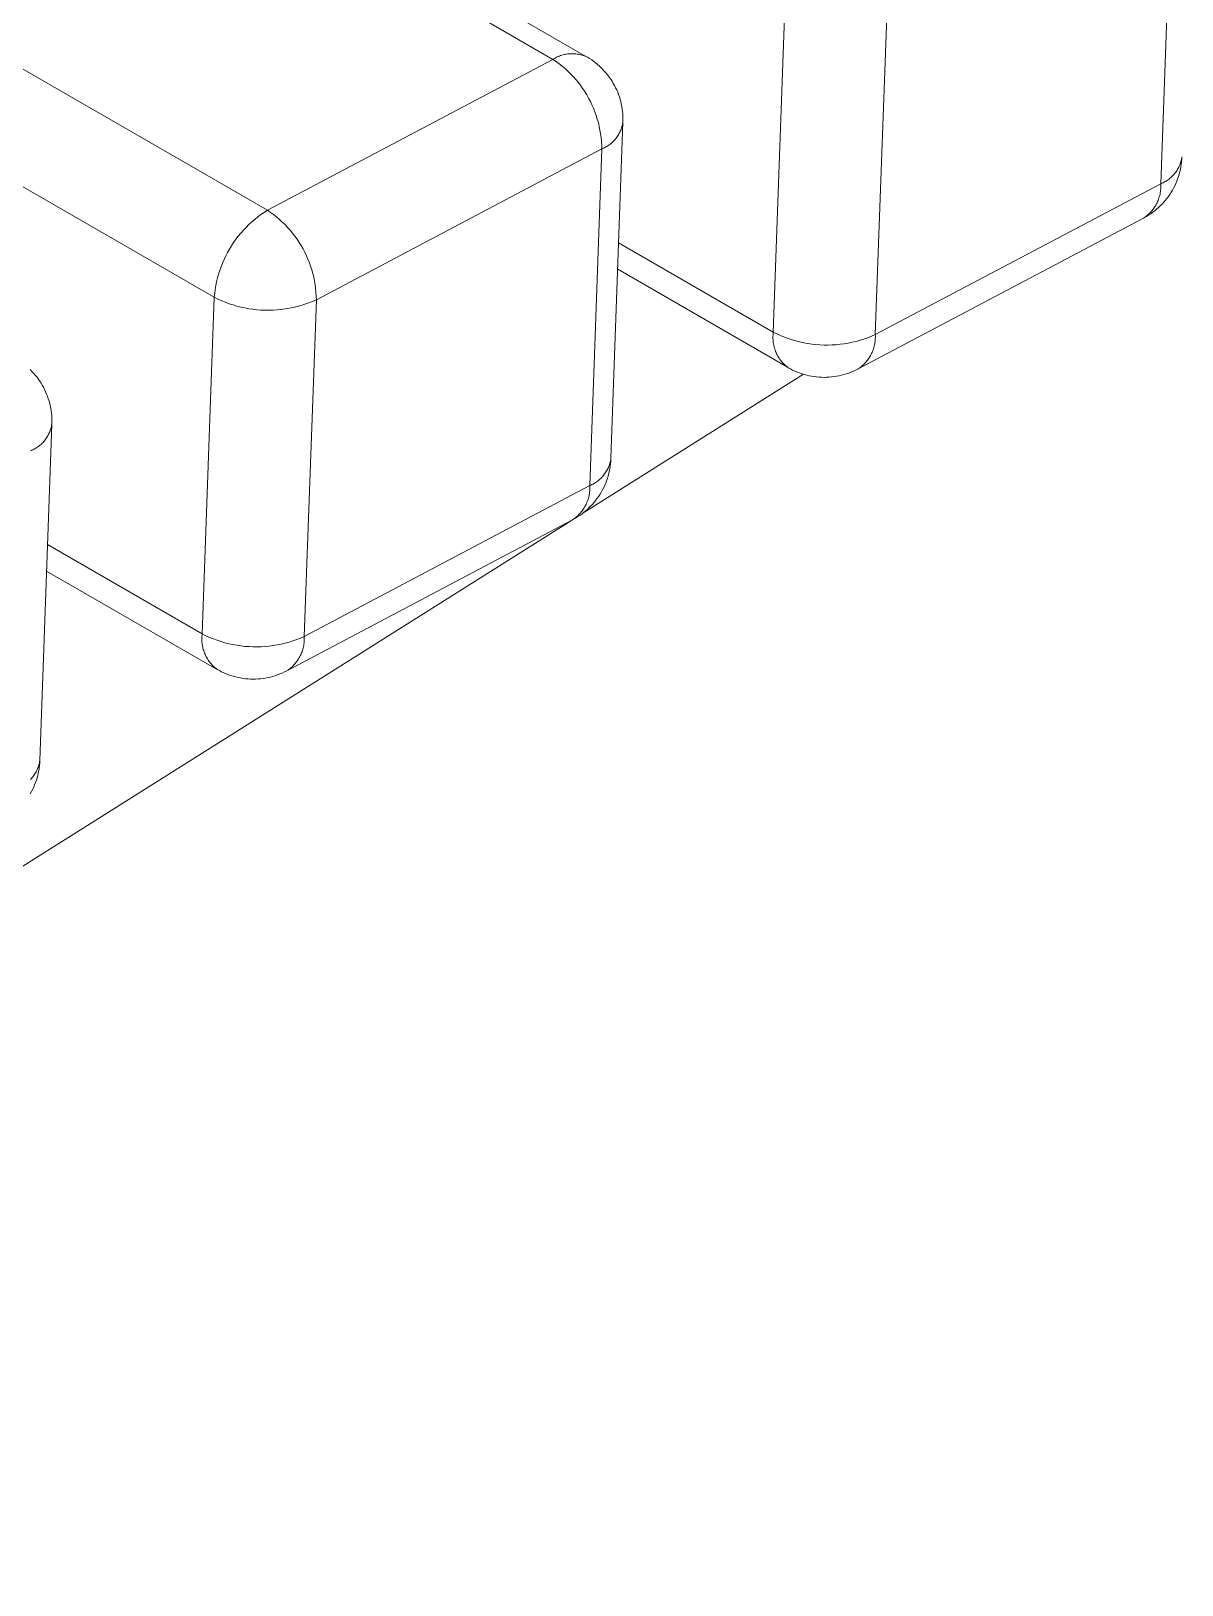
# Model space of a CAD drawing. Header units: inches. Extents: x -16 to 183, y -17 to 123.
# Drawn here: x 33.248 to 35.31, y 0.613 to 3.397 of the extents above; entities that cross this region are included whole.
import ezdxf

# ---------------------------------------------------------------- set-up
doc = ezdxf.new("R2010")
doc.units = ezdxf.units.IN
doc.layers.add('ZANO_R', color=7, linetype='Continuous', lineweight=0)

msp = doc.modelspace()

# ---------------------------------------------------------------- linework, layer by layer
at = {"layer": 'ZANO_R'}
for p, q in [((1.5147, 22.24666), (34.24334, 3.35077)), ((34.18316, 3.34614), (1.45285, 22.243)), ((0.94133, 21.97263), (33.67164, 3.07578)), ((33.57643, 2.9198), (0.84612, 21.81665)), ((35.27216, 3.12324), (35.29378, 3.72639)), ((34.57787, 2.85738), (34.59949, 3.46053)), ((34.78226, 3.45602), (34.76064, 2.85288)), ((33.67164, 3.07578), (34.18316, 3.34614)), ((34.18316, 3.34614), (34.18499, 3.3473)), ((34.18316, 3.34614), (34.18877, 3.3423)), ((34.18499, 3.3473), (34.18686, 3.34838)), ((34.18686, 3.34838), (34.18876, 3.3494)), ((34.18876, 3.3494), (34.1907, 3.35036)), ((34.18877, 3.3423), (34.19424, 3.33827)), ((34.1907, 3.35036), (34.19267, 3.35125)), ((34.19267, 3.35125), (34.19467, 3.35206)), ((34.19467, 3.35206), (34.1967, 3.35281)), ((34.1967, 3.35281), (34.19875, 3.35349)), ((34.19875, 3.35349), (34.20083, 3.3541)), ((34.20083, 3.3541), (34.20292, 3.35463)), ((34.20292, 3.35463), (34.20503, 3.35509)), ((34.20503, 3.35509), (34.20716, 3.35548)), ((34.20716, 3.35548), (34.2093, 3.35579)), ((34.2093, 3.35579), (34.21144, 3.35603)), ((34.21144, 3.35603), (34.2136, 3.3562)), ((34.2136, 3.3562), (34.21576, 3.35629)), ((34.21576, 3.35629), (34.21792, 3.3563)), ((34.21792, 3.3563), (34.22008, 3.35624)), ((34.22008, 3.35624), (34.22223, 3.35611)), ((34.22223, 3.35611), (34.22438, 3.3559)), ((34.22438, 3.3559), (34.22653, 3.35561)), ((34.22653, 3.35561), (34.22866, 3.35525)), ((34.22866, 3.35525), (34.23077, 3.35482)), ((34.23077, 3.35482), (34.23288, 3.35432)), ((34.23288, 3.35432), (34.23496, 3.35374)), ((34.23496, 3.35374), (34.23702, 3.35309)), ((34.23702, 3.35309), (34.23906, 3.35237)), ((34.23906, 3.35237), (34.24107, 3.35158)), ((34.24107, 3.35158), (34.24305, 3.35072)), ((34.24305, 3.35072), (34.245, 3.34979)), ((34.24501, 3.3498), (34.24878, 3.34748)), ((34.24878, 3.34748), (34.25248, 3.34504)), ((34.25248, 3.34504), (34.25609, 3.34247)), ((34.25609, 3.34247), (34.25961, 3.33977)), ((34.19424, 3.33827), (34.19957, 3.33405)), ((34.19957, 3.33405), (34.20474, 3.32965)), ((34.20474, 3.32965), (34.20976, 3.32506)), ((34.20976, 3.32506), (34.21462, 3.32031)), ((34.21462, 3.32031), (34.2193, 3.31539)), ((34.2193, 3.31539), (34.22382, 3.31031)), ((34.25961, 3.33977), (34.26303, 3.33696)), ((34.26303, 3.33696), (34.26636, 3.33404)), ((34.26636, 3.33404), (34.26958, 3.331)), ((34.26958, 3.331), (34.2727, 3.32785)), ((34.2727, 3.32785), (34.27571, 3.3246)), ((34.27571, 3.3246), (34.27861, 3.32124)), ((34.27861, 3.32124), (34.28138, 3.31779)), ((34.28138, 3.31779), (34.28404, 3.31425)), ((34.28404, 3.31425), (34.28658, 3.31061)), ((34.22382, 3.31031), (34.22815, 3.30507)), ((34.22815, 3.30507), (34.2323, 3.29969)), ((34.2323, 3.29969), (34.23625, 3.29416)), ((34.23625, 3.29416), (34.24002, 3.2885)), ((34.24002, 3.2885), (34.24358, 3.28271)), ((34.28658, 3.31061), (34.28899, 3.3069)), ((34.28899, 3.3069), (34.29127, 3.3031)), ((34.29127, 3.3031), (34.29342, 3.29922)), ((34.29342, 3.29922), (34.29544, 3.29528)), ((34.29544, 3.29528), (34.29732, 3.29127)), ((34.29732, 3.29127), (34.29906, 3.28719)), ((34.29906, 3.28719), (34.30066, 3.28306)), ((34.24358, 3.28271), (34.24694, 3.27681)), ((34.24694, 3.27681), (34.25009, 3.27079)), ((34.25009, 3.27079), (34.25303, 3.26466)), ((34.25303, 3.26466), (34.25575, 3.25843)), ((34.25575, 3.25843), (34.25825, 3.25211)), ((34.30066, 3.28306), (34.30211, 3.27887)), ((34.30211, 3.27887), (34.30343, 3.27464)), ((34.30343, 3.27464), (34.30459, 3.27037)), ((34.30459, 3.27037), (34.30562, 3.26606)), ((34.30562, 3.26606), (34.30649, 3.26171)), ((34.30649, 3.26171), (34.30721, 3.25734)), ((34.25825, 3.25211), (34.26054, 3.24571)), ((34.26054, 3.24571), (34.26259, 3.23924)), ((34.26259, 3.23924), (34.26442, 3.23269)), ((34.26442, 3.23269), (34.26603, 3.22609)), ((34.3085, 3.23341), (34.2869, 2.63067)), ((34.30721, 3.25734), (34.30778, 3.25295)), ((34.30796, 3.2312), (34.30756, 3.22919)), ((34.30778, 3.25295), (34.3082, 3.24854)), ((34.30828, 3.23322), (34.30796, 3.2312)), ((34.3082, 3.24854), (34.30847, 3.24411)), ((34.30854, 3.23525), (34.30828, 3.23322)), ((34.30847, 3.24411), (34.30859, 3.23968)), ((34.30859, 3.23968), (34.30856, 3.23525)), ((34.26603, 3.22609), (34.2674, 3.21943)), ((34.2674, 3.21943), (34.26853, 3.21273)), ((34.26853, 3.21273), (34.26944, 3.20599)), ((34.26944, 3.20599), (34.2701, 3.19923)), ((34.29393, 3.20203), (34.29256, 3.20052)), ((34.29525, 3.2036), (34.29393, 3.20203)), ((34.29652, 3.2052), (34.29525, 3.2036)), ((34.29774, 3.20685), (34.29652, 3.2052)), ((34.29889, 3.20854), (34.29774, 3.20685)), ((34.29999, 3.21027), (34.29889, 3.20854)), ((34.30103, 3.21203), (34.29999, 3.21027)), ((34.30201, 3.21383), (34.30103, 3.21203)), ((34.30293, 3.21566), (34.30201, 3.21383)), ((34.30379, 3.21752), (34.30293, 3.21566)), ((34.30458, 3.21941), (34.30379, 3.21752)), ((34.30531, 3.22132), (34.30458, 3.21941)), ((34.30597, 3.22326), (34.30531, 3.22132)), ((34.30657, 3.22522), (34.30597, 3.22326)), ((34.3071, 3.2272), (34.30657, 3.22522)), ((34.30756, 3.22919), (34.3071, 3.2272)), ((34.27073, 3.18566), (33.7592, 2.91529)), ((34.24911, 2.58251), (34.27073, 3.18566)), ((34.2701, 3.19923), (34.27054, 3.19245)), ((34.27054, 3.19245), (34.27073, 3.18566)), ((34.27262, 3.18644), (34.27073, 3.18566)), ((34.27448, 3.18729), (34.27262, 3.18644)), ((34.27632, 3.18821), (34.27448, 3.18729)), ((34.27812, 3.18918), (34.27632, 3.18821)), ((34.27988, 3.19022), (34.27812, 3.18918)), ((34.28161, 3.19131), (34.27988, 3.19022)), ((34.28331, 3.19246), (34.28161, 3.19131)), ((34.28496, 3.19367), (34.28331, 3.19246)), ((34.28657, 3.19494), (34.28496, 3.19367)), ((34.28814, 3.19625), (34.28657, 3.19494)), ((34.28966, 3.19763), (34.28814, 3.19625)), ((34.29113, 3.19905), (34.28966, 3.19763)), ((34.29256, 3.20052), (34.29113, 3.19905)), ((35.30117, 3.14751), (35.3, 3.14573)), ((35.30228, 3.14934), (35.30117, 3.14751)), ((35.30332, 3.15121), (35.30228, 3.14934)), ((35.30429, 3.15311), (35.30332, 3.15121)), ((35.3052, 3.15504), (35.30429, 3.15311)), ((35.30604, 3.157), (35.3052, 3.15504)), ((35.30681, 3.159), (35.30604, 3.157)), ((35.30716, 3.14895), (35.30616, 3.14462)), ((35.30751, 3.16101), (35.30681, 3.159)), ((35.30802, 3.15331), (35.30716, 3.14895)), ((35.30814, 3.16305), (35.30751, 3.16101)), ((35.30873, 3.15771), (35.30802, 3.15331)), ((35.3087, 3.16511), (35.30814, 3.16305)), ((35.30919, 3.16719), (35.3087, 3.16511)), ((35.30928, 3.16212), (35.30873, 3.15771)), ((35.30961, 3.16929), (35.30919, 3.16719)), ((35.30968, 3.16655), (35.30928, 3.16212)), ((35.30995, 3.1714), (35.30961, 3.16929)), ((35.30993, 3.171), (35.30968, 3.16655)), ((34.76064, 2.85288), (35.27216, 3.12324)), ((35.27413, 3.12408), (35.27216, 3.12324)), ((35.27216, 3.12324), (35.27226, 3.12091)), ((35.27227, 3.11857), (35.27221, 3.11624)), ((35.27226, 3.12091), (35.27227, 3.11857)), ((35.27606, 3.12498), (35.27413, 3.12408)), ((35.27797, 3.12595), (35.27606, 3.12498)), ((35.27984, 3.12698), (35.27797, 3.12595)), ((35.28167, 3.12808), (35.27984, 3.12698)), ((35.28346, 3.12924), (35.28167, 3.12808)), ((35.28521, 3.13046), (35.28346, 3.12924)), ((35.28692, 3.13175), (35.28521, 3.13046)), ((35.28858, 3.13309), (35.28692, 3.13175)), ((35.2902, 3.13449), (35.28858, 3.13309)), ((35.29176, 3.13594), (35.2902, 3.13449)), ((35.29327, 3.13745), (35.29176, 3.13594)), ((35.29473, 3.13901), (35.29327, 3.13745)), ((35.29614, 3.14062), (35.29473, 3.13901)), ((35.29705, 3.11957), (35.29504, 3.1156)), ((35.29749, 3.14228), (35.29614, 3.14062)), ((35.29893, 3.1236), (35.29705, 3.11957)), ((35.29877, 3.14398), (35.29749, 3.14228)), ((35.3, 3.14573), (35.29877, 3.14398)), ((35.30066, 3.1277), (35.29893, 3.1236)), ((35.30225, 3.13186), (35.30066, 3.1277)), ((35.3037, 3.13606), (35.30225, 3.13186)), ((35.305, 3.14032), (35.3037, 3.13606)), ((35.30616, 3.14462), (35.305, 3.14032)), ((35.26635, 3.09136), (35.26536, 3.08924)), ((35.26726, 3.09351), (35.26635, 3.09136)), ((35.2681, 3.09569), (35.26726, 3.09351)), ((35.26887, 3.0979), (35.2681, 3.09569)), ((35.26956, 3.10013), (35.26887, 3.0979)), ((35.27017, 3.10239), (35.26956, 3.10013)), ((35.2707, 3.10466), (35.27017, 3.10239)), ((35.27116, 3.10695), (35.2707, 3.10466)), ((35.27154, 3.10926), (35.27116, 3.10695)), ((35.27184, 3.11158), (35.27154, 3.10926)), ((35.27207, 3.1139), (35.27184, 3.11158)), ((35.27221, 3.11624), (35.27207, 3.1139)), ((35.28022, 3.09345), (35.27732, 3.09008)), ((35.28301, 3.09692), (35.28022, 3.09345)), ((35.28567, 3.10049), (35.28301, 3.09692)), ((35.28821, 3.10414), (35.28567, 3.10049)), ((35.29061, 3.10788), (35.28821, 3.10414)), ((35.29289, 3.1117), (35.29061, 3.10788)), ((35.29504, 3.1156), (35.29289, 3.1117)), ((33.64883, 3.05941), (33.65431, 3.0638)), ((33.65431, 3.0638), (33.65995, 3.06799)), ((33.65995, 3.06799), (33.66573, 3.07199)), ((33.66573, 3.07199), (33.67164, 3.07578)), ((33.67164, 3.07578), (33.67725, 3.07194)), ((33.67725, 3.07194), (33.68272, 3.06791)), ((33.68272, 3.06791), (33.68804, 3.06368)), ((33.68804, 3.06368), (33.69322, 3.05928)), ((35.24283, 3.06288), (35.24089, 3.06158)), ((35.24653, 3.06473), (35.24266, 3.06253)), ((35.24472, 3.06425), (35.24283, 3.06288)), ((35.24657, 3.06568), (35.24472, 3.06425)), ((35.25032, 3.06706), (35.24653, 3.06473)), ((35.24837, 3.06718), (35.24657, 3.06568)), ((35.25011, 3.06873), (35.24837, 3.06718)), ((35.25181, 3.07034), (35.25011, 3.06873)), ((35.25403, 3.06952), (35.25032, 3.06706)), ((35.25344, 3.07201), (35.25181, 3.07034)), ((35.25502, 3.07374), (35.25344, 3.07201)), ((35.25765, 3.0721), (35.25403, 3.06952)), ((35.25654, 3.07551), (35.25502, 3.07374)), ((35.258, 3.07734), (35.25654, 3.07551)), ((35.26118, 3.07481), (35.25765, 3.0721)), ((35.25939, 3.07921), (35.258, 3.07734)), ((35.26072, 3.08114), (35.25939, 3.07921)), ((35.26198, 3.0831), (35.26072, 3.08114)), ((35.26462, 3.07764), (35.26118, 3.07481)), ((35.26318, 3.08511), (35.26198, 3.0831)), ((35.26431, 3.08716), (35.26318, 3.08511)), ((35.26536, 3.08924), (35.26431, 3.08716)), ((35.26795, 3.08058), (35.26462, 3.07764)), ((35.27118, 3.08364), (35.26795, 3.08058)), ((35.27431, 3.0868), (35.27118, 3.08364)), ((35.27732, 3.09008), (35.27431, 3.0868)), ((33.62387, 3.03477), (33.62851, 3.04004)), ((33.62851, 3.04004), (33.63334, 3.04514)), ((33.63334, 3.04514), (33.63833, 3.05008)), ((33.63833, 3.05008), (33.6435, 3.05484)), ((33.6435, 3.05484), (33.64883, 3.05941)), ((33.69322, 3.05928), (33.69824, 3.0547)), ((33.69824, 3.0547), (33.70309, 3.04994)), ((33.70309, 3.04994), (33.70778, 3.04502)), ((33.70778, 3.04502), (33.71229, 3.03994)), ((33.71229, 3.03994), (33.71662, 3.0347)), ((35.24089, 3.06158), (34.72963, 2.79135)), ((33.60356, 3.00617), (33.60722, 3.01217)), ((33.60722, 3.01217), (33.61108, 3.01803)), ((33.61108, 3.01803), (33.61515, 3.02376)), ((33.61515, 3.02376), (33.61941, 3.02934)), ((33.61941, 3.02934), (33.62387, 3.03477)), ((33.71662, 3.0347), (33.72077, 3.02932)), ((33.72077, 3.02932), (33.72473, 3.0238)), ((33.72473, 3.0238), (33.72849, 3.01814)), ((33.72849, 3.01814), (33.73205, 3.01235)), ((33.73205, 3.01235), (33.73541, 3.00644)), ((34.30076, 3.01737), (34.57787, 2.85738)), ((33.5885, 2.97449), (33.59107, 2.98103)), ((33.59107, 2.98103), (33.59386, 2.98747)), ((33.59386, 2.98747), (33.59688, 2.99382)), ((33.59688, 2.99382), (33.60011, 3.00005)), ((33.60011, 3.00005), (33.60356, 3.00617)), ((33.73541, 3.00644), (33.73856, 3.00042)), ((33.73856, 3.00042), (33.7415, 2.99429)), ((33.7415, 2.99429), (33.74422, 2.98807)), ((33.74422, 2.98807), (33.74673, 2.98175)), ((33.74673, 2.98175), (33.74901, 2.97535)), ((33.58056, 2.94756), (33.58219, 2.9544)), ((33.58219, 2.9544), (33.58406, 2.96117)), ((33.58406, 2.96117), (33.58617, 2.96787)), ((33.58617, 2.96787), (33.5885, 2.97449)), ((33.74901, 2.97535), (33.75107, 2.96887)), ((33.75107, 2.96887), (33.7529, 2.96233)), ((33.7529, 2.96233), (33.7545, 2.95572)), ((33.7545, 2.95572), (33.75587, 2.94906)), ((34.60351, 2.7943), (34.29906, 2.97007)), ((33.57643, 2.9198), (33.5771, 2.92679)), ((33.5771, 2.92679), (33.57801, 2.93375)), ((33.57801, 2.93375), (33.57917, 2.94068)), ((33.57917, 2.94068), (33.58056, 2.94756)), ((33.75587, 2.94906), (33.75701, 2.94236)), ((33.75701, 2.94236), (33.75791, 2.93563)), ((33.75791, 2.93563), (33.75858, 2.92887)), ((33.75858, 2.92887), (33.75901, 2.92208)), ((33.55481, 2.31665), (33.57643, 2.9198)), ((33.58296, 2.91658), (33.57643, 2.9198)), ((33.5896, 2.9136), (33.58296, 2.91658)), ((33.59633, 2.91084), (33.5896, 2.9136)), ((33.60315, 2.90833), (33.59633, 2.91084)), ((33.61006, 2.90605), (33.60315, 2.90833)), ((33.61704, 2.90401), (33.61006, 2.90605)), ((33.62409, 2.90221), (33.61704, 2.90401)), ((33.6312, 2.90066), (33.62409, 2.90221)), ((33.63836, 2.89935), (33.6312, 2.90066)), ((33.64555, 2.89829), (33.63836, 2.89935)), ((33.65278, 2.89749), (33.64555, 2.89829)), ((33.66004, 2.89693), (33.65278, 2.89749)), ((33.6673, 2.89662), (33.66004, 2.89693)), ((33.67458, 2.89657), (33.6673, 2.89662)), ((33.68185, 2.89677), (33.67458, 2.89657)), ((33.68911, 2.89722), (33.68185, 2.89677)), ((33.69635, 2.89792), (33.68911, 2.89722)), ((33.70356, 2.89887), (33.69635, 2.89792)), ((33.71074, 2.90007), (33.70356, 2.89887)), ((33.71787, 2.90152), (33.71074, 2.90007)), ((33.72494, 2.90321), (33.71787, 2.90152)), ((33.73195, 2.90515), (33.72494, 2.90321)), ((33.73889, 2.90733), (33.73195, 2.90515)), ((33.7592, 2.91529), (33.73758, 2.31215)), ((33.74575, 2.90975), (33.73889, 2.90733)), ((33.75253, 2.9124), (33.74575, 2.90975)), ((33.7592, 2.91529), (33.75253, 2.9124)), ((33.75901, 2.92208), (33.7592, 2.91529)), ((34.5772, 2.84806), (34.57724, 2.8504)), ((34.57723, 2.84572), (34.5772, 2.84806)), ((34.57735, 2.84339), (34.57723, 2.84572)), ((34.57724, 2.8504), (34.57737, 2.85273)), ((34.57754, 2.84105), (34.57735, 2.84339)), ((34.57737, 2.85273), (34.57758, 2.85506)), ((34.57782, 2.83873), (34.57754, 2.84105)), ((34.57758, 2.85506), (34.57787, 2.85738)), ((34.58439, 2.85417), (34.57787, 2.85738)), ((34.59103, 2.85119), (34.58439, 2.85417)), ((34.59776, 2.84843), (34.59103, 2.85119)), ((34.60458, 2.84592), (34.59776, 2.84843)), ((34.61149, 2.84363), (34.60458, 2.84592)), ((34.61848, 2.84159), (34.61149, 2.84363)), ((34.62552, 2.8398), (34.61848, 2.84159)), ((34.72637, 2.8408), (34.7193, 2.83911)), ((34.73338, 2.84274), (34.72637, 2.8408)), ((34.74032, 2.84492), (34.73338, 2.84274)), ((34.74719, 2.84734), (34.74032, 2.84492)), ((34.75396, 2.84999), (34.74719, 2.84734)), ((34.76064, 2.85288), (34.75396, 2.84999)), ((34.76031, 2.84126), (34.76002, 2.83895)), ((34.76054, 2.84358), (34.76031, 2.84126)), ((34.76068, 2.8459), (34.76054, 2.84358)), ((34.76064, 2.85288), (34.76073, 2.85055)), ((34.76074, 2.84823), (34.76068, 2.8459)), ((34.76073, 2.85055), (34.76074, 2.84823)), ((34.57818, 2.83642), (34.57782, 2.83873)), ((34.57862, 2.83412), (34.57818, 2.83642)), ((34.57914, 2.83184), (34.57862, 2.83412)), ((34.57973, 2.82958), (34.57914, 2.83184)), ((34.58041, 2.82734), (34.57973, 2.82958)), ((34.58116, 2.82513), (34.58041, 2.82734)), ((34.58199, 2.82294), (34.58116, 2.82513)), ((34.58289, 2.82078), (34.58199, 2.82294)), ((34.58387, 2.81866), (34.58289, 2.82078)), ((34.58492, 2.81657), (34.58387, 2.81866)), ((34.58605, 2.81452), (34.58492, 2.81657)), ((34.58724, 2.81251), (34.58605, 2.81452)), ((34.58851, 2.81054), (34.58724, 2.81251)), ((34.63263, 2.83824), (34.62552, 2.8398)), ((34.63979, 2.83694), (34.63263, 2.83824)), ((34.64698, 2.83588), (34.63979, 2.83694)), ((34.65421, 2.83508), (34.64698, 2.83588)), ((34.66147, 2.83452), (34.65421, 2.83508)), ((34.66874, 2.83421), (34.66147, 2.83452)), ((34.67601, 2.83416), (34.66874, 2.83421)), ((34.68328, 2.83436), (34.67601, 2.83416)), ((34.69054, 2.83481), (34.68328, 2.83436)), ((34.69778, 2.83551), (34.69054, 2.83481)), ((34.70499, 2.83646), (34.69778, 2.83551)), ((34.71217, 2.83766), (34.70499, 2.83646)), ((34.7193, 2.83911), (34.71217, 2.83766)), ((34.75054, 2.81288), (34.74929, 2.81092)), ((34.75173, 2.81489), (34.75054, 2.81288)), ((34.75284, 2.81693), (34.75173, 2.81489)), ((34.75389, 2.81901), (34.75284, 2.81693)), ((34.75487, 2.82112), (34.75389, 2.81901)), ((34.75577, 2.82326), (34.75487, 2.82112)), ((34.7566, 2.82544), (34.75577, 2.82326)), ((34.75736, 2.82764), (34.7566, 2.82544)), ((34.75804, 2.82986), (34.75736, 2.82764)), ((34.75865, 2.83211), (34.75804, 2.82986)), ((34.75918, 2.83437), (34.75865, 2.83211)), ((34.75964, 2.83666), (34.75918, 2.83437)), ((34.76002, 2.83895), (34.75964, 2.83666)), ((33.24653, 2.79027), (33.24965, 2.78712)), ((33.24965, 2.78712), (33.25266, 2.78387)), ((34.58984, 2.80861), (34.58851, 2.81054)), ((34.59123, 2.80674), (34.58984, 2.80861)), ((34.59269, 2.80491), (34.59123, 2.80674)), ((34.59422, 2.80314), (34.59269, 2.80491)), ((34.5958, 2.80142), (34.59422, 2.80314)), ((34.59744, 2.79975), (34.5958, 2.80142)), ((34.59914, 2.79814), (34.59744, 2.79975)), ((34.6009, 2.7966), (34.59914, 2.79814)), ((34.60271, 2.79511), (34.6009, 2.7966)), ((34.60456, 2.79369), (34.60271, 2.79511)), ((34.60849, 2.79151), (34.60456, 2.79369)), ((34.61249, 2.78947), (34.60849, 2.79151)), ((34.61656, 2.78757), (34.61249, 2.78947)), ((34.6207, 2.78582), (34.61656, 2.78757)), ((34.62489, 2.7842), (34.6207, 2.78582)), ((34.71713, 2.78558), (34.71293, 2.78398)), ((34.72127, 2.78731), (34.71713, 2.78558)), ((34.72535, 2.78919), (34.72127, 2.78731)), ((34.72936, 2.79121), (34.72535, 2.78919)), ((34.73155, 2.79266), (34.72963, 2.79135)), ((34.73343, 2.79404), (34.73155, 2.79266)), ((34.73526, 2.79547), (34.73343, 2.79404)), ((34.73705, 2.79697), (34.73526, 2.79547)), ((34.73878, 2.79852), (34.73705, 2.79697)), ((34.74045, 2.80014), (34.73878, 2.79852)), ((34.74208, 2.80181), (34.74045, 2.80014)), ((34.74364, 2.80353), (34.74208, 2.80181)), ((34.74514, 2.80531), (34.74364, 2.80353)), ((34.74659, 2.80713), (34.74514, 2.80531)), ((34.74797, 2.809), (34.74659, 2.80713)), ((34.74929, 2.81092), (34.74797, 2.809)), ((33.25266, 2.78387), (33.25555, 2.78051)), ((33.25555, 2.78051), (33.25833, 2.77706)), ((33.25833, 2.77706), (33.26099, 2.77352)), ((33.26099, 2.77352), (33.26353, 2.76988)), ((33.26353, 2.76988), (33.26594, 2.76617)), ((33.26594, 2.76617), (33.26822, 2.76237)), ((33.26822, 2.76237), (33.27037, 2.75849)), ((33.27037, 2.75849), (33.27238, 2.75455)), ((34.63182, 2.78189), (34.23651, 2.53281)), ((34.62913, 2.78274), (34.62489, 2.7842)), ((34.63343, 2.78142), (34.62913, 2.78274)), ((34.63777, 2.78025), (34.63343, 2.78142)), ((34.64214, 2.77923), (34.63777, 2.78025)), ((34.64655, 2.77837), (34.64214, 2.77923)), ((34.65098, 2.77766), (34.64655, 2.77837)), ((34.65544, 2.7771), (34.65098, 2.77766)), ((34.65991, 2.7767), (34.65544, 2.7771)), ((34.6644, 2.77646), (34.65991, 2.7767)), ((34.66889, 2.77637), (34.6644, 2.77646)), ((34.67338, 2.77644), (34.66889, 2.77637)), ((34.67787, 2.77666), (34.67338, 2.77644)), ((34.68234, 2.77704), (34.67787, 2.77666)), ((34.6868, 2.77757), (34.68234, 2.77704)), ((34.69124, 2.77826), (34.6868, 2.77757)), ((34.69565, 2.7791), (34.69124, 2.77826)), ((34.70003, 2.7801), (34.69565, 2.7791)), ((34.70438, 2.78124), (34.70003, 2.7801)), ((34.70868, 2.78254), (34.70438, 2.78124)), ((34.71293, 2.78398), (34.70868, 2.78254)), ((33.27238, 2.75455), (33.27426, 2.75053)), ((33.27426, 2.75053), (33.276, 2.74646)), ((33.276, 2.74646), (33.2776, 2.74233)), ((33.2776, 2.74233), (33.27906, 2.73814)), ((33.27906, 2.73814), (33.28038, 2.73391)), ((33.28038, 2.73391), (33.28154, 2.72964)), ((33.28154, 2.72964), (33.28256, 2.72533)), ((33.28256, 2.72533), (33.28344, 2.72098)), ((33.28344, 2.72098), (33.28416, 2.71661)), ((33.28416, 2.71661), (33.28473, 2.71222)), ((33.28473, 2.71222), (33.28515, 2.70781)), ((33.28515, 2.70781), (33.28542, 2.70338)), ((33.28542, 2.70338), (33.28554, 2.69895)), ((33.28545, 2.69268), (33.26384, 2.08994)), ((33.27896, 2.6731), (33.27798, 2.6713)), ((33.27988, 2.67493), (33.27896, 2.6731)), ((33.28074, 2.67679), (33.27988, 2.67493)), ((33.28153, 2.67868), (33.28074, 2.67679)), ((33.28226, 2.68059), (33.28153, 2.67868)), ((33.28292, 2.68253), (33.28226, 2.68059)), ((33.28352, 2.68449), (33.28292, 2.68253)), ((33.28405, 2.68647), (33.28352, 2.68449)), ((33.28451, 2.68846), (33.28405, 2.68647)), ((33.2849, 2.69047), (33.28451, 2.68846)), ((33.28523, 2.69249), (33.2849, 2.69047)), ((33.28549, 2.69452), (33.28523, 2.69249)), ((33.28554, 2.69895), (33.28551, 2.69452)), ((33.24957, 2.64571), (33.24768, 2.64493)), ((33.25143, 2.64656), (33.24957, 2.64571)), ((33.25326, 2.64748), (33.25143, 2.64656)), ((33.25506, 2.64845), (33.25326, 2.64748)), ((33.25683, 2.64949), (33.25506, 2.64845)), ((33.25856, 2.65058), (33.25683, 2.64949)), ((33.26025, 2.65173), (33.25856, 2.65058)), ((33.26191, 2.65294), (33.26025, 2.65173)), ((33.26352, 2.65421), (33.26191, 2.65294)), ((33.26508, 2.65552), (33.26352, 2.65421)), ((33.26661, 2.65689), (33.26508, 2.65552)), ((33.26808, 2.65832), (33.26661, 2.65689)), ((33.26951, 2.65979), (33.26808, 2.65832)), ((33.27088, 2.6613), (33.26951, 2.65979)), ((33.2722, 2.66287), (33.27088, 2.6613)), ((33.27347, 2.66447), (33.2722, 2.66287)), ((33.27468, 2.66612), (33.27347, 2.66447)), ((33.27584, 2.66781), (33.27468, 2.66612)), ((33.27694, 2.66954), (33.27584, 2.66781)), ((33.27798, 2.6713), (33.27694, 2.66954)), ((34.28376, 2.61827), (34.28299, 2.61627)), ((34.28446, 2.62028), (34.28376, 2.61827)), ((34.28509, 2.62232), (34.28446, 2.62028)), ((34.28565, 2.62438), (34.28509, 2.62232)), ((34.28614, 2.62646), (34.28565, 2.62438)), ((34.28623, 2.62139), (34.28567, 2.61698)), ((34.28655, 2.62856), (34.28614, 2.62646)), ((34.28663, 2.62582), (34.28623, 2.62139)), ((34.2869, 2.63067), (34.28655, 2.62856)), ((34.28688, 2.63026), (34.28663, 2.62582)), ((34.26216, 2.58973), (34.26041, 2.58851)), ((34.26387, 2.59102), (34.26216, 2.58973)), ((34.26553, 2.59236), (34.26387, 2.59102)), ((34.26714, 2.59376), (34.26553, 2.59236)), ((34.26871, 2.59521), (34.26714, 2.59376)), ((34.27022, 2.59672), (34.26871, 2.59521)), ((34.27168, 2.59828), (34.27022, 2.59672)), ((34.27309, 2.59989), (34.27168, 2.59828)), ((34.27443, 2.60154), (34.27309, 2.59989)), ((34.27572, 2.60325), (34.27443, 2.60154)), ((34.27695, 2.60499), (34.27572, 2.60325)), ((34.27812, 2.60678), (34.27695, 2.60499)), ((34.2792, 2.59113), (34.27761, 2.58697)), ((34.27922, 2.60861), (34.27812, 2.60678)), ((34.28065, 2.59533), (34.2792, 2.59113)), ((34.28026, 2.61048), (34.27922, 2.60861)), ((34.28124, 2.61238), (34.28026, 2.61048)), ((34.28195, 2.59959), (34.28065, 2.59533)), ((34.28215, 2.61431), (34.28124, 2.61238)), ((34.28311, 2.60388), (34.28195, 2.59959)), ((34.28299, 2.61627), (34.28215, 2.61431)), ((34.28411, 2.60822), (34.28311, 2.60388)), ((34.28497, 2.61258), (34.28411, 2.60822)), ((34.28567, 2.61698), (34.28497, 2.61258)), ((33.73758, 2.31215), (34.24911, 2.58251)), ((34.24723, 2.56184), (34.24663, 2.5596)), ((34.24775, 2.56409), (34.24723, 2.56184)), ((34.24819, 2.56637), (34.24775, 2.56409)), ((34.24856, 2.56865), (34.24819, 2.56637)), ((34.24885, 2.57095), (34.24856, 2.56865)), ((34.24906, 2.57326), (34.24885, 2.57095)), ((34.24919, 2.57557), (34.24906, 2.57326)), ((34.25108, 2.58335), (34.24911, 2.58251)), ((34.24911, 2.58251), (34.24922, 2.5802)), ((34.24924, 2.57788), (34.24919, 2.57557)), ((34.24922, 2.5802), (34.24924, 2.57788)), ((34.25301, 2.58425), (34.25108, 2.58335)), ((34.25492, 2.58522), (34.25301, 2.58425)), ((34.25679, 2.58625), (34.25492, 2.58522)), ((34.25862, 2.58735), (34.25679, 2.58625)), ((34.26041, 2.58851), (34.25862, 2.58735)), ((34.26515, 2.56341), (34.26262, 2.55976)), ((34.26756, 2.56715), (34.26515, 2.56341)), ((34.26984, 2.57097), (34.26756, 2.56715)), ((34.27199, 2.57487), (34.26984, 2.57097)), ((34.274, 2.57884), (34.27199, 2.57487)), ((34.27587, 2.58287), (34.274, 2.57884)), ((34.27761, 2.58697), (34.27587, 2.58287)), ((34.2338, 2.53516), (34.2323, 2.5334)), ((34.23524, 2.53698), (34.2338, 2.53516)), ((34.23813, 2.53408), (34.2346, 2.53137)), ((34.23662, 2.53884), (34.23524, 2.53698)), ((34.23793, 2.54075), (34.23662, 2.53884)), ((34.23918, 2.5427), (34.23793, 2.54075)), ((34.24157, 2.53691), (34.23813, 2.53408)), ((34.24036, 2.54469), (34.23918, 2.5427)), ((34.24147, 2.54672), (34.24036, 2.54469)), ((34.24251, 2.54879), (34.24147, 2.54672)), ((34.2449, 2.53985), (34.24157, 2.53691)), ((34.24348, 2.55089), (34.24251, 2.54879)), ((34.24438, 2.55303), (34.24348, 2.55089)), ((34.2452, 2.55519), (34.24438, 2.55303)), ((34.24813, 2.54291), (34.2449, 2.53985)), ((34.24595, 2.55738), (34.2452, 2.55519)), ((34.24663, 2.5596), (34.24595, 2.55738)), ((34.25126, 2.54607), (34.24813, 2.54291)), ((34.25427, 2.54935), (34.25126, 2.54607)), ((34.25717, 2.55272), (34.25427, 2.54935)), ((34.25996, 2.55619), (34.25717, 2.55272)), ((34.26262, 2.55976), (34.25996, 2.55619)), ((34.21635, 2.52011), (28.79436, -0.8962)), ((34.21784, 2.52085), (33.70658, 2.25062)), ((34.21831, 2.52133), (34.21635, 2.52011)), ((34.22024, 2.52263), (34.21831, 2.52133)), ((34.22348, 2.524), (34.21961, 2.5218)), ((34.22211, 2.52399), (34.22024, 2.52263)), ((34.22394, 2.52541), (34.22211, 2.52399)), ((34.22727, 2.52633), (34.22348, 2.524)), ((34.22572, 2.52689), (34.22394, 2.52541)), ((34.22745, 2.52843), (34.22572, 2.52689)), ((34.23098, 2.52879), (34.22727, 2.52633)), ((34.22912, 2.53003), (34.22745, 2.52843)), ((34.23074, 2.53169), (34.22912, 2.53003)), ((34.2323, 2.5334), (34.23074, 2.53169)), ((34.2346, 2.53137), (34.23098, 2.52879)), ((33.27771, 2.47664), (33.55481, 2.31665)), ((33.58045, 2.25357), (33.27601, 2.42934)), ((33.55419, 2.30967), (33.55432, 2.312)), ((33.55432, 2.312), (33.55453, 2.31433)), ((33.55453, 2.31433), (33.55481, 2.31665)), ((33.56134, 2.31344), (33.55481, 2.31665)), ((33.56798, 2.31046), (33.56134, 2.31344)), ((33.73758, 2.31215), (33.73091, 2.30926)), ((33.73758, 2.31215), (33.73768, 2.30982)), ((33.55414, 2.30733), (33.55419, 2.30967)), ((33.55418, 2.30499), (33.55414, 2.30733)), ((33.5543, 2.30265), (33.55418, 2.30499)), ((33.55449, 2.30032), (33.5543, 2.30265)), ((33.55477, 2.298), (33.55449, 2.30032)), ((33.55513, 2.29569), (33.55477, 2.298)), ((33.55557, 2.29339), (33.55513, 2.29569)), ((33.55609, 2.29111), (33.55557, 2.29339)), ((33.55668, 2.28885), (33.55609, 2.29111)), ((33.55736, 2.28661), (33.55668, 2.28885)), ((33.55811, 2.2844), (33.55736, 2.28661)), ((33.55894, 2.28221), (33.55811, 2.2844)), ((33.57471, 2.3077), (33.56798, 2.31046)), ((33.58153, 2.30519), (33.57471, 2.3077)), ((33.58844, 2.3029), (33.58153, 2.30519)), ((33.59542, 2.30086), (33.58844, 2.3029)), ((33.60247, 2.29907), (33.59542, 2.30086)), ((33.60958, 2.29751), (33.60247, 2.29907)), ((33.61674, 2.29621), (33.60958, 2.29751)), ((33.62393, 2.29515), (33.61674, 2.29621)), ((33.63116, 2.29434), (33.62393, 2.29515)), ((33.63842, 2.29379), (33.63116, 2.29434)), ((33.64568, 2.29348), (33.63842, 2.29379)), ((33.65296, 2.29343), (33.64568, 2.29348)), ((33.66023, 2.29363), (33.65296, 2.29343)), ((33.66749, 2.29408), (33.66023, 2.29363)), ((33.67473, 2.29478), (33.66749, 2.29408)), ((33.68194, 2.29573), (33.67473, 2.29478)), ((33.68912, 2.29693), (33.68194, 2.29573)), ((33.69625, 2.29838), (33.68912, 2.29693)), ((33.70332, 2.30007), (33.69625, 2.29838)), ((33.71033, 2.30201), (33.70332, 2.30007)), ((33.71727, 2.30419), (33.71033, 2.30201)), ((33.72413, 2.30661), (33.71727, 2.30419)), ((33.73091, 2.30926), (33.72413, 2.30661)), ((33.73355, 2.28471), (33.73272, 2.28253)), ((33.73431, 2.28691), (33.73355, 2.28471)), ((33.73499, 2.28913), (33.73431, 2.28691)), ((33.7356, 2.29138), (33.73499, 2.28913)), ((33.73613, 2.29364), (33.7356, 2.29138)), ((33.73659, 2.29593), (33.73613, 2.29364)), ((33.73696, 2.29822), (33.73659, 2.29593)), ((33.73726, 2.30053), (33.73696, 2.29822)), ((33.73748, 2.30285), (33.73726, 2.30053)), ((33.73763, 2.30517), (33.73748, 2.30285)), ((33.73769, 2.3075), (33.73763, 2.30517)), ((33.73768, 2.30982), (33.73769, 2.3075)), ((33.55984, 2.28005), (33.55894, 2.28221)), ((33.56082, 2.27793), (33.55984, 2.28005)), ((33.56187, 2.27584), (33.56082, 2.27793)), ((33.563, 2.27379), (33.56187, 2.27584)), ((33.56419, 2.27178), (33.563, 2.27379)), ((33.56545, 2.26981), (33.56419, 2.27178)), ((33.56678, 2.26788), (33.56545, 2.26981)), ((33.56818, 2.26601), (33.56678, 2.26788)), ((33.56964, 2.26418), (33.56818, 2.26601)), ((33.57117, 2.26241), (33.56964, 2.26418)), ((33.57275, 2.26069), (33.57117, 2.26241)), ((33.57439, 2.25902), (33.57275, 2.26069)), ((33.57609, 2.25741), (33.57439, 2.25902)), ((33.57785, 2.25587), (33.57609, 2.25741)), ((33.57965, 2.25438), (33.57785, 2.25587)), ((33.71399, 2.25624), (33.71221, 2.25474)), ((33.71572, 2.25779), (33.71399, 2.25624)), ((33.7174, 2.25941), (33.71572, 2.25779)), ((33.71902, 2.26108), (33.7174, 2.25941)), ((33.72059, 2.2628), (33.71902, 2.26108)), ((33.72209, 2.26457), (33.72059, 2.2628)), ((33.72354, 2.2664), (33.72209, 2.26457)), ((33.72492, 2.26827), (33.72354, 2.2664)), ((33.72624, 2.27019), (33.72492, 2.26827)), ((33.72749, 2.27215), (33.72624, 2.27019)), ((33.72867, 2.27416), (33.72749, 2.27215)), ((33.72979, 2.2762), (33.72867, 2.27416)), ((33.73084, 2.27828), (33.72979, 2.2762)), ((33.73182, 2.28039), (33.73084, 2.27828)), ((33.73272, 2.28253), (33.73182, 2.28039)), ((33.58151, 2.25296), (33.57965, 2.25438)), ((33.58544, 2.25078), (33.58151, 2.25296)), ((33.58944, 2.24874), (33.58544, 2.25078)), ((33.59351, 2.24684), (33.58944, 2.24874)), ((33.59764, 2.24509), (33.59351, 2.24684)), ((33.60184, 2.24347), (33.59764, 2.24509)), ((33.60608, 2.24201), (33.60184, 2.24347)), ((33.61038, 2.24069), (33.60608, 2.24201)), ((33.61471, 2.23952), (33.61038, 2.24069)), ((33.61909, 2.2385), (33.61471, 2.23952)), ((33.6235, 2.23764), (33.61909, 2.2385)), ((33.62793, 2.23693), (33.6235, 2.23764)), ((33.63239, 2.23637), (33.62793, 2.23693)), ((33.63686, 2.23597), (33.63239, 2.23637)), ((33.64135, 2.23573), (33.63686, 2.23597)), ((33.64584, 2.23564), (33.64135, 2.23573)), ((33.65033, 2.23571), (33.64584, 2.23564)), ((33.65482, 2.23593), (33.65033, 2.23571)), ((33.65929, 2.23631), (33.65482, 2.23593)), ((33.66375, 2.23684), (33.65929, 2.23631)), ((33.66819, 2.23753), (33.66375, 2.23684)), ((33.6726, 2.23837), (33.66819, 2.23753)), ((33.67698, 2.23937), (33.6726, 2.23837)), ((33.68132, 2.24051), (33.67698, 2.23937)), ((33.68563, 2.24181), (33.68132, 2.24051)), ((33.68988, 2.24325), (33.68563, 2.24181)), ((33.69408, 2.24485), (33.68988, 2.24325)), ((33.69822, 2.24658), (33.69408, 2.24485)), ((33.7023, 2.24846), (33.69822, 2.24658)), ((33.70631, 2.25048), (33.7023, 2.24846)), ((33.7085, 2.25193), (33.70658, 2.25062)), ((33.71038, 2.2533), (33.7085, 2.25193)), ((33.71221, 2.25474), (33.71038, 2.2533)), ((33.26384, 2.08994), (33.2635, 2.08783)), ((33.26383, 2.08953), (33.26358, 2.08509)), ((33.25138, 2.06081), (33.25003, 2.05916)), ((33.25267, 2.06252), (33.25138, 2.06081)), ((33.2539, 2.06426), (33.25267, 2.06252)), ((33.25507, 2.06605), (33.2539, 2.06426)), ((33.25617, 2.06788), (33.25507, 2.06605)), ((33.25721, 2.06975), (33.25617, 2.06788)), ((33.25819, 2.07165), (33.25721, 2.06975)), ((33.2591, 2.07358), (33.25819, 2.07165)), ((33.26005, 2.06315), (33.2589, 2.05886)), ((33.25994, 2.07554), (33.2591, 2.07358)), ((33.26071, 2.07753), (33.25994, 2.07554)), ((33.26106, 2.06749), (33.26005, 2.06315)), ((33.26141, 2.07955), (33.26071, 2.07753)), ((33.26192, 2.07185), (33.26106, 2.06749)), ((33.26204, 2.08159), (33.26141, 2.07955)), ((33.26262, 2.07625), (33.26192, 2.07185)), ((33.2626, 2.08365), (33.26204, 2.08159)), ((33.26309, 2.08573), (33.2626, 2.08365)), ((33.26318, 2.08066), (33.26262, 2.07625)), ((33.2635, 2.08783), (33.26309, 2.08573)), ((33.26358, 2.08509), (33.26318, 2.08066)), ((33.24894, 2.03414), (33.24679, 2.03024)), ((33.24863, 2.05755), (33.24717, 2.05599)), ((33.25003, 2.05916), (33.24863, 2.05755)), ((33.25095, 2.03811), (33.24894, 2.03414)), ((33.25282, 2.04214), (33.25095, 2.03811)), ((33.25456, 2.04624), (33.25282, 2.04214)), ((33.25615, 2.0504), (33.25456, 2.04624)), ((33.2576, 2.0546), (33.25615, 2.0504)), ((33.2589, 2.05886), (33.2576, 2.0546))]:
    msp.add_line(p, q, dxfattribs=at)

doc.saveas('drawing.dxf')
